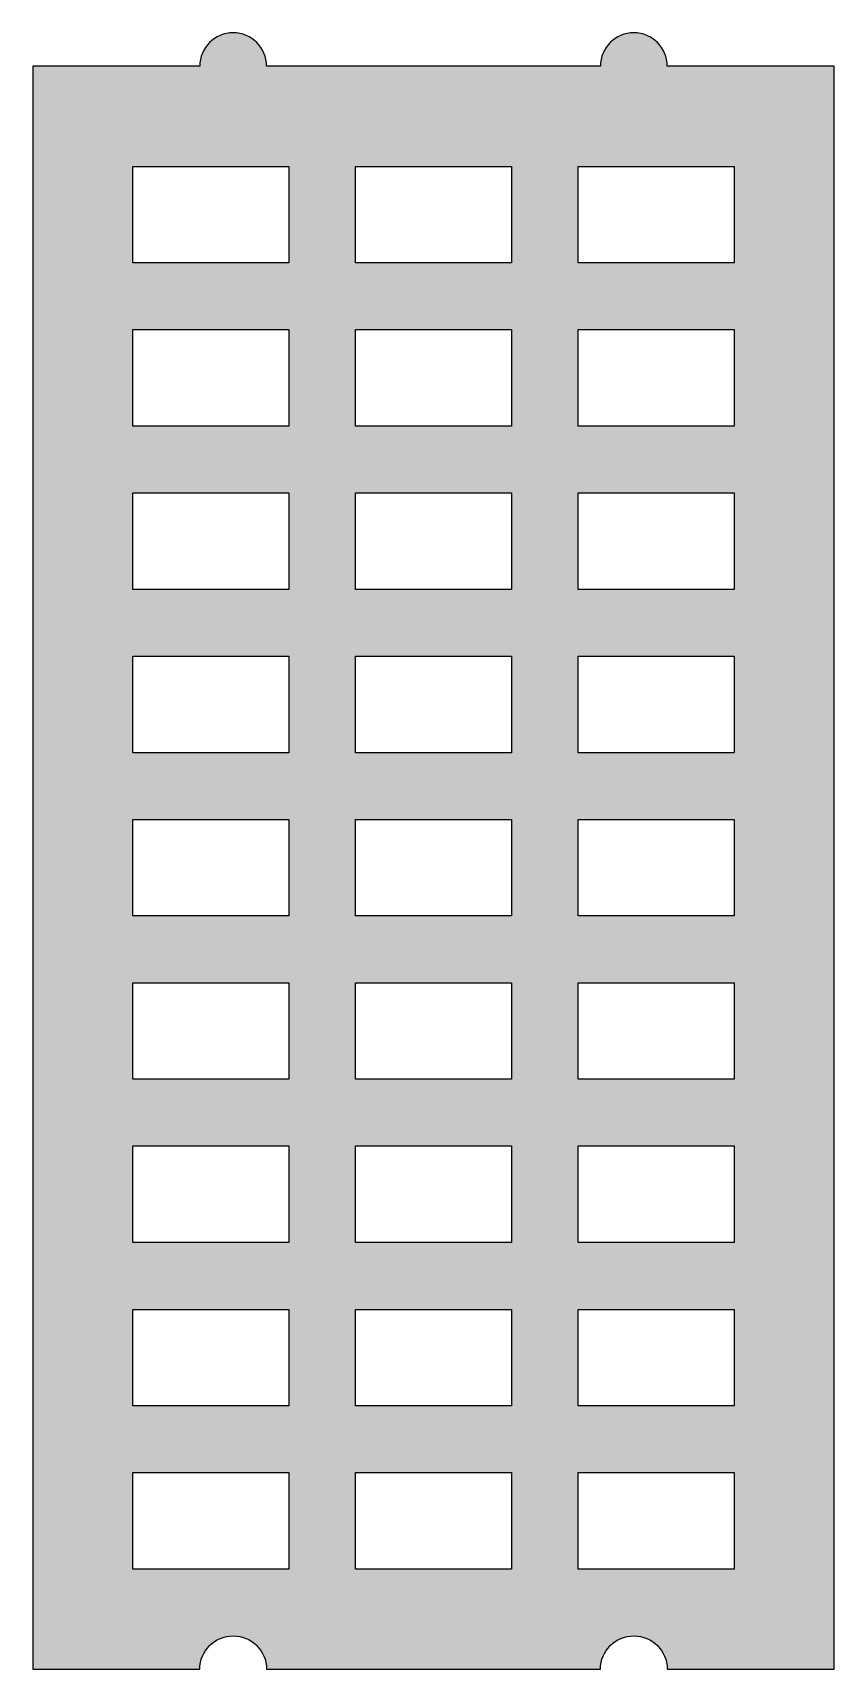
# Model space of a CAD drawing. Header units: metres. Extents: x 0 to 0.6, y -1.2 to 0.03.
import ezdxf

# ---------------------------------------------------------------- set-up
doc = ezdxf.new("R2010")
doc.units = ezdxf.units.M

msp = doc.modelspace()

# ---------------------------------------------------------------- hatches: boundary and pattern name
h = msp.add_hatch(color=256)
h.dxf.hatch_style = 1
h.paths.add_polyline_path([(0.075, -0.1472), (0.075, -0.075), (0.1917, -0.075), (0.1917, -0.1472)], flags=16)
h.paths.add_polyline_path([(0.2417, -0.1472), (0.2417, -0.075), (0.3583, -0.075), (0.3583, -0.1472)], flags=16)
h.paths.add_polyline_path([(0.4083, -0.1472), (0.4083, -0.075), (0.525, -0.075), (0.525, -0.1472)], flags=16)
h.paths.add_polyline_path([(0.4083, -0.2694), (0.4083, -0.1972), (0.525, -0.1972), (0.525, -0.2694)], flags=16)
h.paths.add_polyline_path([(0.2417, -0.2694), (0.2417, -0.1972), (0.3583, -0.1972), (0.3583, -0.2694)], flags=16)
h.paths.add_polyline_path([(0.075, -0.2694), (0.075, -0.1972), (0.1917, -0.1972), (0.1917, -0.2694)], flags=16)
h.paths.add_polyline_path([(0.075, -1.125), (0.075, -1.0528), (0.1917, -1.0528), (0.1917, -1.125)], flags=16)
h.paths.add_polyline_path([(0.2417, -1.125), (0.2417, -1.0528), (0.3583, -1.0528), (0.3583, -1.125)], flags=16)
h.paths.add_polyline_path([(0.4083, -1.125), (0.4083, -1.0528), (0.525, -1.0528), (0.525, -1.125)], flags=16)
h.paths.add_polyline_path([(0.075, -1.0028), (0.075, -0.9306), (0.1917, -0.9306), (0.1917, -1.0028)], flags=16)
h.paths.add_polyline_path([(0.2417, -1.0028), (0.2417, -0.9306), (0.3583, -0.9306), (0.3583, -1.0028)], flags=16)
h.paths.add_polyline_path([(0.4083, -1.0028), (0.4083, -0.9306), (0.525, -0.9306), (0.525, -1.0028)], flags=16)
h.paths.add_polyline_path([(0.075, -0.8806), (0.075, -0.8083), (0.1917, -0.8083), (0.1917, -0.8806)], flags=16)
h.paths.add_polyline_path([(0.2417, -0.8806), (0.2417, -0.8083), (0.3583, -0.8083), (0.3583, -0.8806)], flags=16)
h.paths.add_polyline_path([(0.4083, -0.8806), (0.4083, -0.8083), (0.525, -0.8083), (0.525, -0.8806)], flags=16)
h.paths.add_polyline_path([(0.075, -0.7583), (0.075, -0.6861), (0.1917, -0.6861), (0.1917, -0.7583)], flags=16)
h.paths.add_polyline_path([(0.2417, -0.7583), (0.2417, -0.6861), (0.3583, -0.6861), (0.3583, -0.7583)], flags=16)
h.paths.add_polyline_path([(0.4083, -0.7583), (0.4083, -0.6861), (0.525, -0.6861), (0.525, -0.7583)], flags=16)
h.paths.add_polyline_path([(0.075, -0.6361), (0.075, -0.5639), (0.1917, -0.5639), (0.1917, -0.6361)], flags=16)
h.paths.add_polyline_path([(0.2417, -0.6361), (0.2417, -0.5639), (0.3583, -0.5639), (0.3583, -0.6361)], flags=16)
h.paths.add_polyline_path([(0.4083, -0.6361), (0.4083, -0.5639), (0.525, -0.5639), (0.525, -0.6361)], flags=16)
h.paths.add_polyline_path([(0.075, -0.5139), (0.075, -0.4417), (0.1917, -0.4417), (0.1917, -0.5139)], flags=16)
h.paths.add_polyline_path([(0.2417, -0.5139), (0.2417, -0.4417), (0.3583, -0.4417), (0.3583, -0.5139)], flags=16)
h.paths.add_polyline_path([(0.4083, -0.5139), (0.4083, -0.4417), (0.525, -0.4417), (0.525, -0.5139)], flags=16)
h.paths.add_polyline_path([(0.075, -0.3917), (0.075, -0.3194), (0.1917, -0.3194), (0.1917, -0.3917)], flags=16)
h.paths.add_polyline_path([(0.2417, -0.3917), (0.2417, -0.3194), (0.3583, -0.3194), (0.3583, -0.3917)], flags=16)
h.paths.add_polyline_path([(0.4083, -0.3917), (0.4083, -0.3194), (0.525, -0.3194), (0.525, -0.3917)], flags=16)
edge = h.paths.add_edge_path()
edge.add_arc((0.15, 0), 0.025, 0, 180)
edge.add_line((0.125, 0), (0, 0))
edge.add_line((0, 0), (0, -1.2))
edge.add_line((0, -1.2), (0.125, -1.2))
edge.add_arc((0.15, -1.2), 0.025, 0, 180, ccw=False)
edge.add_line((0.175, -1.2), (0.425, -1.2))
edge.add_arc((0.45, -1.2), 0.025, 0, 180, ccw=False)
edge.add_line((0.475, -1.2), (0.6, -1.2))
edge.add_line((0.6, -1.2), (0.6, 0))
edge.add_line((0.6, 0), (0.475, 0))
edge.add_arc((0.45, 0), 0.025, 0, 180)
edge.add_line((0.425, 0), (0.175, 0))

# ---------------------------------------------------------------- linework, layer by layer
at = {"flags": 128}
msp.add_lwpolyline([(0.175, 0, 1), (0.125, 0), (0, 0), (0, -1.2), (0.125, -1.2, -1), (0.175, -1.2), (0.425, -1.2, -1), (0.475, -1.2), (0.6, -1.2), (0.6, 0), (0.475, 0, 1), (0.425, 0)], format="xyb", close=True, dxfattribs=at)
for points in [[(0.075, -0.1472), (0.075, -0.075), (0.1917, -0.075), (0.1917, -0.1472)], [(0.2417, -0.1472), (0.2417, -0.075), (0.3583, -0.075), (0.3583, -0.1472)], [(0.4083, -0.1472), (0.4083, -0.075), (0.525, -0.075), (0.525, -0.1472)], [(0.075, -0.2694), (0.075, -0.1972), (0.1917, -0.1972), (0.1917, -0.2694)], [(0.2417, -0.2694), (0.2417, -0.1972), (0.3583, -0.1972), (0.3583, -0.2694)], [(0.4083, -0.2694), (0.4083, -0.1972), (0.525, -0.1972), (0.525, -0.2694)], [(0.075, -0.3917), (0.075, -0.3194), (0.1917, -0.3194), (0.1917, -0.3917)], [(0.2417, -0.3917), (0.2417, -0.3194), (0.3583, -0.3194), (0.3583, -0.3917)], [(0.4083, -0.3917), (0.4083, -0.3194), (0.525, -0.3194), (0.525, -0.3917)], [(0.075, -0.5139), (0.075, -0.4417), (0.1917, -0.4417), (0.1917, -0.5139)], [(0.2417, -0.5139), (0.2417, -0.4417), (0.3583, -0.4417), (0.3583, -0.5139)], [(0.4083, -0.5139), (0.4083, -0.4417), (0.525, -0.4417), (0.525, -0.5139)], [(0.075, -0.6361), (0.075, -0.5639), (0.1917, -0.5639), (0.1917, -0.6361)], [(0.2417, -0.6361), (0.2417, -0.5639), (0.3583, -0.5639), (0.3583, -0.6361)], [(0.4083, -0.6361), (0.4083, -0.5639), (0.525, -0.5639), (0.525, -0.6361)], [(0.075, -0.7583), (0.075, -0.6861), (0.1917, -0.6861), (0.1917, -0.7583)], [(0.2417, -0.7583), (0.2417, -0.6861), (0.3583, -0.6861), (0.3583, -0.7583)], [(0.4083, -0.7583), (0.4083, -0.6861), (0.525, -0.6861), (0.525, -0.7583)], [(0.075, -0.8806), (0.075, -0.8083), (0.1917, -0.8083), (0.1917, -0.8806)], [(0.2417, -0.8806), (0.2417, -0.8083), (0.3583, -0.8083), (0.3583, -0.8806)], [(0.4083, -0.8806), (0.4083, -0.8083), (0.525, -0.8083), (0.525, -0.8806)], [(0.075, -1.0028), (0.075, -0.9306), (0.1917, -0.9306), (0.1917, -1.0028)], [(0.2417, -1.0028), (0.2417, -0.9306), (0.3583, -0.9306), (0.3583, -1.0028)], [(0.4083, -1.0028), (0.4083, -0.9306), (0.525, -0.9306), (0.525, -1.0028)], [(0.075, -1.125), (0.075, -1.0528), (0.1917, -1.0528), (0.1917, -1.125)], [(0.2417, -1.125), (0.2417, -1.0528), (0.3583, -1.0528), (0.3583, -1.125)], [(0.4083, -1.125), (0.4083, -1.0528), (0.525, -1.0528), (0.525, -1.125)]]:
    msp.add_lwpolyline(points, close=True, dxfattribs=at)

doc.saveas('drawing.dxf')
